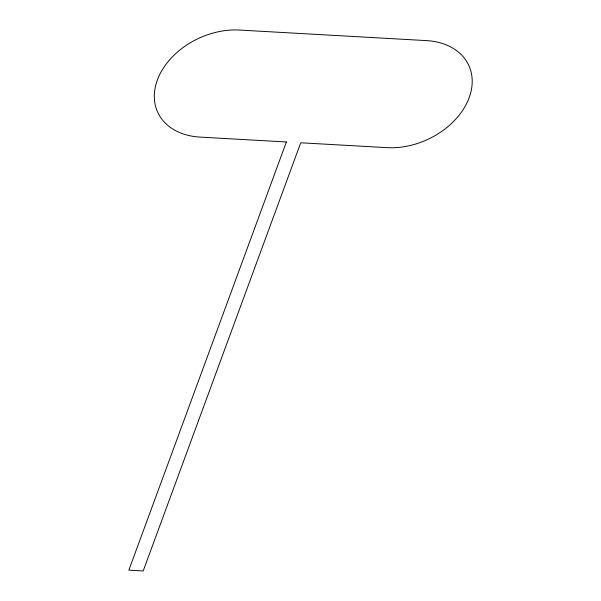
<?xml version="1.0" encoding="UTF-8"?>
<svg xmlns="http://www.w3.org/2000/svg" width="601" height="601" viewBox="0 0 601 601"><rect width="100%" height="100%" fill="white"/><g stroke="black" fill="none" stroke-linecap="round" stroke-linejoin="round"><path stroke-width="0.9" d="M286.392 141.971L128.854 570.139L143.203 570.95L300.74 142.783L387.112 147.658A68.311 49.875 -25 0 0 469.171 97.655A68.311 49.875 -25 0 0 426.5 40.613L239.401 30.05A68.311 49.875 -25 0 0 157.342 80.053A68.311 49.875 -25 0 0 200.013 137.096L286.392 141.971"/></g></svg>
